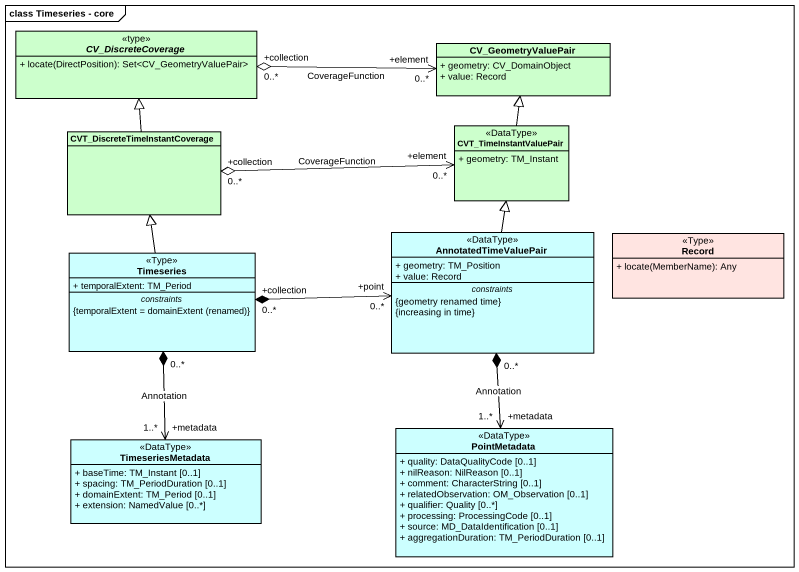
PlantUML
@startuml
mainframe class Timeseries - core
hide circle
hide empty members
skinparam classAttributeIconSize 0
abstract class CV_DiscreteCoverage <<type>> #CCFFCC {
  + locate(DirectPosition): Set<CV_GeometryValuePair>
}
class CV_GeometryValuePair #CCFFCC {
  + geometry: CV_DomainObject
  + value: Record
}
class "CVT_DiscreteTimeInstantCoverage" as CVT_DiscreteTimeInstantCover #CCFFCC
class CVT_TimeInstantValuePair <<DataType>> #CCFFCC {
  + geometry: TM_Instant
}
class Timeseries <<Type>> #CCFFFF {
  + temporalExtent: TM_Period
  -- constraints --
  {field} {temporalExtent = domainExtent (renamed)}
}
class AnnotatedTimeValuePair <<DataType>> #CCFFFF {
  + geometry: TM_Position
  + value: Record
  -- constraints --
  {geometry renamed time}
  {increasing in time}
}
class "Record" as Record_ <<Type>> #FFE4E1 {
  + locate(MemberName): Any
}
class TimeseriesMetadata <<DataType>> #CCFFFF {
  + baseTime: TM_Instant [0..1]
  + spacing: TM_PeriodDuration [0..1]
  + domainExtent: TM_Period [0..1]
  + extension: NamedValue [0..*]
}
class PointMetadata <<DataType>> #CCFFFF {
  + quality: DataQualityCode [0..1]
  + nilReason: NilReason [0..1]
  + comment: CharacterString [0..1]
  + relatedObservation: OM_Observation [0..1]
  + qualifier: Quality [0..*]
  + processing: ProcessingCode [0..1]
  + source: MD_DataIdentification [0..1]
  + aggregationDuration: TM_PeriodDuration [0..1]
}
CV_GeometryValuePair "+element\n0..*" <-left-o "+collection\n0..*" CV_DiscreteCoverage : CoverageFunction
CVT_DiscreteTimeInstantCover -up-|> CV_DiscreteCoverage
CVT_TimeInstantValuePair -up-|> CV_GeometryValuePair
CVT_TimeInstantValuePair "+element\n0..*" <-left-o "+collection\n0..*" CVT_DiscreteTimeInstantCover : CoverageFunction
Timeseries -up-|> CVT_DiscreteTimeInstantCover
Timeseries "+collection\n0..*" *-right-> "+point\n0..*" AnnotatedTimeValuePair
Timeseries "0..*" *--> "+metadata\n1..*" TimeseriesMetadata : Annotation
AnnotatedTimeValuePair -up-|> CVT_TimeInstantValuePair
AnnotatedTimeValuePair "0..*" *--> "+metadata\n1..*" PointMetadata : Annotation
@enduml
